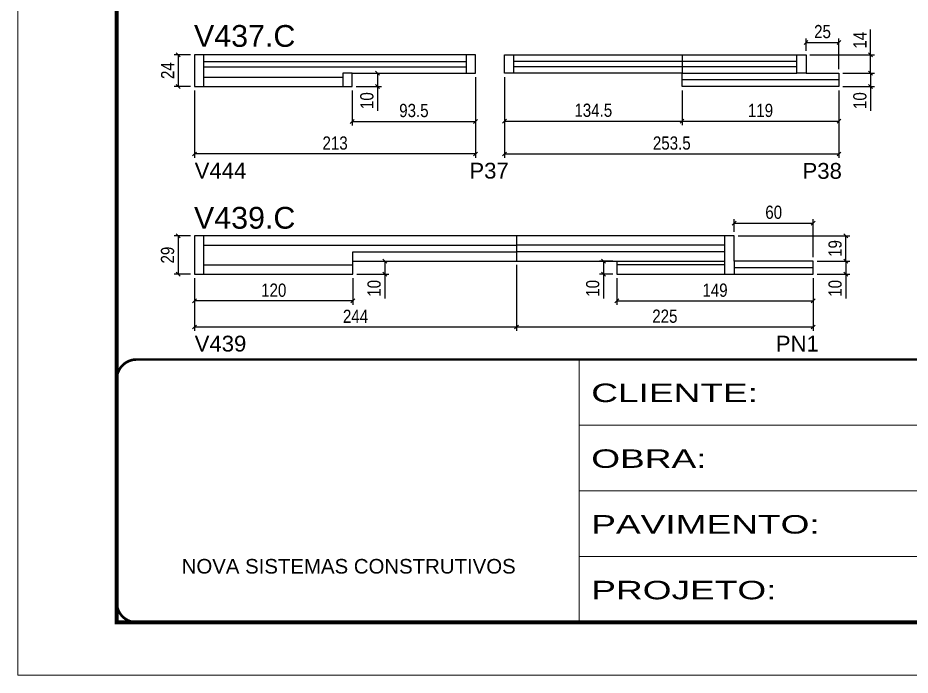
# Model space of a CAD drawing. Extents: x 1959 to 8212, y 239 to 4735.
# Drawn here: x 5142 to 5819, y 2537 to 3035 of the extents above; entities that cross this region are included whole.
import ezdxf

# ---------------------------------------------------------------- set-up
doc = ezdxf.new("R2010")
doc.units = 0
doc.linetypes.add('CONTINUO', pattern=[0])
doc.linetypes.add('DASHED', pattern=[0.75, 0.5, -0.25])
for name, color, linetype in [('5', 5, 'Continuous'), ('COTA', 241, 'Continuous'), ('NOMENCLATURA', 7, 'Continuous'), ('Painéis', 200, 'Continuous'), ('SARR_2.2x10', 60, 'Continuous'), ('SARR_2.2x7', 40, 'Continuous'), ('SARR_EDITAR', 141, 'Continuous')]:
    doc.layers.add(name, color=color, linetype=linetype)
doc.layers.add('Folhas', color=255, linetype='Continuous', lineweight=9)
doc.layers.add('SARRAFO DE PRESSAO', color=251, linetype='DASHED', lineweight=9)
doc.styles.add('ARIAL', font='arial.ttf')
doc.styles.add('COTA TECNICA', font='techl___.ttf', dxfattribs={"height": 10})
doc.styles.get("Standard").update_dxf_attribs({"font": 'arial.ttf'})
doc.styles.add('Tecnologia', font='')
doc.styles.get('Tecnologia').set_extended_font_data('Forgotten Futurist')
doc.dimstyles.new('PAINEL', dxfattribs={"dimtxt": 10, "dimasz": 3, "dimexe": 3, "dimexo": 3, "dimgap": 3, "dimtad": 1, "dimdec": 1, "dimzin": 12, "dimdsep": 46, "dimtxsty": 'COTA TECNICA', "dimblk1": 'OBLIQUE', "dimblk2": 'OBLIQUE', "dimsah": 1, "dimcen": 0.9, "dimclrd": 4, "dimclre": 4, "dimclrt": 240, "dimadec": 1, "dimazin": 3, "dimtfac": 1, "dimtdec": 1, "dimtmove": 0, "dimatfit": 3, "dimfxl": 1, "dimtolj": 1, "dimtzin": 12, "dimarcsym": 0})

# ---------------------------------------------------------------- blocks, each defined once
blk = doc.blocks.new('9999999999')
at = {"color": 30, "linetype": 'CONTINUO'}
for p, q in [((98564.56, 34230.21), (98564.56, 34429.45)), ((98564.56, 34379.64), (99583.98, 34379.64)), ((98564.56, 34329.83), (99487.98, 34329.83)), ((98564.56, 34280.02), (99487.98, 34280.02))]:
    blk.add_line(p, q, dxfattribs=at)
at = {"color": 30, "linetype": 'CONTINUO', "const_width": 2}
blk.add_lwpolyline([(99583.98, 34230.21), (99583.98, 34414.45, 0.414214), (99568.98, 34429.45), (98228.98, 34429.45, 0.414214), (98213.98, 34414.45), (98213.98, 34245.21, 0.414214), (98228.98, 34230.21), (99583.98, 34230.21)], format="xyb", dxfattribs=at)
at = {"layer": 'Folhas'}
blk.add_lwpolyline([(98138.98, 34190.21), (99623.98, 34190.21), (99623.98, 35240.21), (98138.98, 35240.21)], close=True, dxfattribs=at)
at = {"layer": 'Folhas', "color": 30, "const_width": 3}
blk.add_lwpolyline([(98213.98, 34230.21), (99583.98, 34230.21), (99583.98, 35200.21), (98213.98, 35200.21)], close=True, dxfattribs=at)
at = {"color": 7, "linetype": 'Continuous', "ltscale": 5, "style": 'ARIAL'}
blk.add_text('NOVA SISTEMAS CONSTRUTIVOS', height=11.0592, dxfattribs=at).set_placement((98263.19, 34267.21))
at = {"layer": 'Folhas', "color": 7, "style": 'Tecnologia', "width": 1.5}
for s, p in [('CLIENTE:', (98573.65, 34397.17)), ('OBRA:', (98573.65, 34347.31)), ('PAVIMENTO:', (98573.65, 34297.5)), ('PROJETO:', (98573.65, 34247.69))]:
    blk.add_text(s, height=14, dxfattribs=at).set_placement(p)
blk = doc.blocks.new('_Oblique')
at = {"color": 0, "linetype": 'ByBlock', "lineweight": -2}
blk.add_line((-0.5, -0.5), (0.5, 0.5), dxfattribs=at)
blk = doc.blocks.new('*D257')
at = {"layer": 'COTA', "color": 4, "lineweight": -2, "transparency": 16777216}
for p, q in [((5489.25, 2989.82), (5489.25, 2928.65)), ((5276.25, 2979.82), (5276.25, 2928.65)), ((5489.25, 2931.65), (5276.25, 2931.65))]:
    blk.add_line(p, q, dxfattribs=at)
at = {"layer": 'Defpoints', "color": 0, "transparency": 16777216}
for p in [(5489.25, 2992.82), (5276.25, 2982.82), (5276.25, 2931.65)]:
    blk.add_point(p, dxfattribs=at)
at = {"layer": 'COTA', "color": 4, "lineweight": -2, "transparency": 16777216, "xscale": 3, "yscale": 3, "zscale": 3, "rotation": 180}
blk.add_blockref('_Oblique', (5276.25, 2931.65), dxfattribs=at)
at = {"layer": 'COTA', "color": 4, "lineweight": -2, "transparency": 16777216, "xscale": 3, "yscale": 3, "zscale": 3}
blk.add_blockref('_Oblique', (5489.25, 2931.65), dxfattribs=at)
at = {"layer": 'COTA', "color": 240, "transparency": 16777216, "insert": (5382.75, 2939.87), "char_height": 10, "attachment_point": 5, "style": 'COTA TECNICA'}
blk.add_mtext('\\A1;213', dxfattribs=at)
blk = doc.blocks.new('*D255')
at = {"layer": 'COTA', "color": 4, "lineweight": -2, "transparency": 16777216}
for p, q in [((5511.25, 2989.82), (5511.25, 2928.65)), ((5764.75, 2979.82), (5764.75, 2928.65)), ((5511.25, 2931.65), (5764.75, 2931.65))]:
    blk.add_line(p, q, dxfattribs=at)
at = {"layer": 'Defpoints', "color": 0, "transparency": 16777216}
for p in [(5511.25, 2992.82), (5764.75, 2982.82), (5764.75, 2931.65)]:
    blk.add_point(p, dxfattribs=at)
at = {"layer": 'COTA', "color": 4, "lineweight": -2, "transparency": 16777216, "xscale": 3, "yscale": 3, "zscale": 3, "rotation": 180}
blk.add_blockref('_Oblique', (5511.25, 2931.65), dxfattribs=at)
at = {"layer": 'COTA', "color": 4, "lineweight": -2, "transparency": 16777216, "xscale": 3, "yscale": 3, "zscale": 3}
blk.add_blockref('_Oblique', (5764.75, 2931.65), dxfattribs=at)
at = {"layer": 'COTA', "color": 240, "transparency": 16777216, "insert": (5638, 2939.87), "char_height": 10, "attachment_point": 5, "style": 'COTA TECNICA'}
blk.add_mtext('\\A1;253.5', dxfattribs=at)
blk = doc.blocks.new('*D256')
at = {"layer": 'COTA', "color": 4, "lineweight": -2, "transparency": 16777216}
for p, q in [((5273.25, 3006.82), (5260.89, 3006.82)), ((5263.89, 3006.82), (5263.89, 2982.82)), ((5273.25, 2982.82), (5260.89, 2982.82))]:
    blk.add_line(p, q, dxfattribs=at)
at = {"layer": 'Defpoints', "color": 0, "transparency": 16777216}
for p in [(5276.25, 3006.82), (5263.89, 2982.82), (5276.25, 2982.82)]:
    blk.add_point(p, dxfattribs=at)
at = {"layer": 'COTA', "color": 4, "lineweight": -2, "transparency": 16777216, "xscale": 3, "yscale": 3, "zscale": 3}
for p, rotation in [((5263.89, 3006.82), 90), ((5263.89, 2982.82), 270)]:
    blk.add_blockref('_Oblique', p, dxfattribs=dict(at, rotation=rotation))
at = {"layer": 'COTA', "color": 240, "transparency": 16777216, "insert": (5255.81, 2994.82), "char_height": 10, "attachment_point": 5, "rotation": 90, "style": 'COTA TECNICA'}
blk.add_mtext('\\A1;24', dxfattribs=at)
blk = doc.blocks.new('*D248')
at = {"layer": 'COTA', "color": 4, "lineweight": -2, "transparency": 16777216}
for p, q in [((5511.25, 2989.82), (5511.25, 2953.52)), ((5645.75, 2979.82), (5645.75, 2953.52)), ((5511.25, 2956.52), (5645.75, 2956.52))]:
    blk.add_line(p, q, dxfattribs=at)
at = {"layer": 'Defpoints', "color": 0, "transparency": 16777216}
for p in [(5511.25, 2992.82), (5645.75, 2982.82), (5645.75, 2956.52)]:
    blk.add_point(p, dxfattribs=at)
at = {"layer": 'COTA', "color": 4, "lineweight": -2, "transparency": 16777216, "xscale": 3, "yscale": 3, "zscale": 3, "rotation": 180}
blk.add_blockref('_Oblique', (5511.25, 2956.52), dxfattribs=at)
at = {"layer": 'COTA', "color": 4, "lineweight": -2, "transparency": 16777216, "xscale": 3, "yscale": 3, "zscale": 3}
blk.add_blockref('_Oblique', (5645.75, 2956.52), dxfattribs=at)
at = {"layer": 'COTA', "color": 240, "transparency": 16777216, "insert": (5578.5, 2964.74), "char_height": 10, "attachment_point": 5, "style": 'COTA TECNICA'}
blk.add_mtext('\\A1;134.5', dxfattribs=at)
blk = doc.blocks.new('*D249')
at = {"layer": 'COTA', "color": 4, "lineweight": -2, "transparency": 16777216}
for p, q in [((5645.75, 2979.82), (5645.75, 2953.52)), ((5764.75, 2979.82), (5764.75, 2953.52)), ((5645.75, 2956.52), (5764.75, 2956.52))]:
    blk.add_line(p, q, dxfattribs=at)
at = {"layer": 'Defpoints', "color": 0, "transparency": 16777216}
for p in [(5645.75, 2982.82), (5764.75, 2982.82), (5764.75, 2956.52)]:
    blk.add_point(p, dxfattribs=at)
at = {"layer": 'COTA', "color": 4, "lineweight": -2, "transparency": 16777216, "xscale": 3, "yscale": 3, "zscale": 3, "rotation": 180}
blk.add_blockref('_Oblique', (5645.75, 2956.52), dxfattribs=at)
at = {"layer": 'COTA', "color": 4, "lineweight": -2, "transparency": 16777216, "xscale": 3, "yscale": 3, "zscale": 3}
blk.add_blockref('_Oblique', (5764.75, 2956.52), dxfattribs=at)
at = {"layer": 'COTA', "color": 240, "transparency": 16777216, "insert": (5705.25, 2964.61), "char_height": 10, "attachment_point": 5, "style": 'COTA TECNICA'}
blk.add_mtext('\\A1;119', dxfattribs=at)
blk = doc.blocks.new('*D250')
at = {"layer": 'COTA', "color": 4, "lineweight": -2, "transparency": 16777216}
for p, q in [((5767.75, 2992.82), (5791.72, 2992.82)), ((5788.72, 2992.82), (5788.72, 2982.82)), ((5767.75, 2982.82), (5791.72, 2982.82)), ((5788.72, 2982.82), (5788.72, 2964.39))]:
    blk.add_line(p, q, dxfattribs=at)
at = {"layer": 'Defpoints', "color": 0, "transparency": 16777216}
for p in [(5764.75, 2992.82), (5764.75, 2982.82), (5788.72, 2982.82)]:
    blk.add_point(p, dxfattribs=at)
at = {"layer": 'COTA', "color": 4, "lineweight": -2, "transparency": 16777216, "xscale": 3, "yscale": 3, "zscale": 3}
for p, rotation in [((5788.72, 2992.82), 90), ((5788.72, 2982.82), 270)]:
    blk.add_blockref('_Oblique', p, dxfattribs=dict(at, rotation=rotation))
at = {"layer": 'COTA', "color": 240, "transparency": 16777216, "insert": (5780.62, 2972.1), "char_height": 10, "attachment_point": 5, "rotation": 90, "style": 'COTA TECNICA'}
blk.add_mtext('\\A1;10', dxfattribs=at)
blk = doc.blocks.new('*D251')
at = {"layer": 'COTA', "color": 4, "lineweight": -2, "transparency": 16777216}
for p, q in [((5489.25, 2989.82), (5489.25, 2953.3)), ((5395.75, 2979.82), (5395.75, 2953.3)), ((5395.75, 2956.3), (5489.25, 2956.3))]:
    blk.add_line(p, q, dxfattribs=at)
at = {"layer": 'Defpoints', "color": 0, "transparency": 16777216}
for p in [(5489.25, 2992.82), (5395.75, 2982.82), (5489.25, 2956.3)]:
    blk.add_point(p, dxfattribs=at)
at = {"layer": 'COTA', "color": 4, "lineweight": -2, "transparency": 16777216, "xscale": 3, "yscale": 3, "zscale": 3, "rotation": 180}
blk.add_blockref('_Oblique', (5395.75, 2956.3), dxfattribs=at)
at = {"layer": 'COTA', "color": 4, "lineweight": -2, "transparency": 16777216, "xscale": 3, "yscale": 3, "zscale": 3}
blk.add_blockref('_Oblique', (5489.25, 2956.3), dxfattribs=at)
at = {"layer": 'COTA', "color": 240, "transparency": 16777216, "insert": (5442.5, 2964.55), "char_height": 10, "attachment_point": 5, "style": 'COTA TECNICA'}
blk.add_mtext('\\A1;93.5', dxfattribs=at)
blk = doc.blocks.new('*D252')
at = {"layer": 'COTA', "color": 4, "lineweight": -2, "transparency": 16777216}
for p, q in [((5398.75, 2992.82), (5417.98, 2992.82)), ((5414.98, 2992.82), (5414.98, 2982.82)), ((5398.75, 2982.82), (5417.98, 2982.82)), ((5414.98, 2982.82), (5414.98, 2964.39))]:
    blk.add_line(p, q, dxfattribs=at)
at = {"layer": 'Defpoints', "color": 0, "transparency": 16777216}
for p in [(5395.75, 2992.82), (5395.75, 2982.82), (5414.98, 2982.82)]:
    blk.add_point(p, dxfattribs=at)
at = {"layer": 'COTA', "color": 4, "lineweight": -2, "transparency": 16777216, "xscale": 3, "yscale": 3, "zscale": 3}
for p, rotation in [((5414.98, 2992.82), 90), ((5414.98, 2982.82), 270)]:
    blk.add_blockref('_Oblique', p, dxfattribs=dict(at, rotation=rotation))
at = {"layer": 'COTA', "color": 240, "transparency": 16777216, "insert": (5406.88, 2972.1), "char_height": 10, "attachment_point": 5, "rotation": 90, "style": 'COTA TECNICA'}
blk.add_mtext('\\A1;10', dxfattribs=at)
blk = doc.blocks.new('*D253')
at = {"layer": 'COTA', "color": 4, "lineweight": -2, "transparency": 16777216}
for p, q in [((5788.72, 3006.82), (5788.72, 3025.93)), ((5742.75, 3006.82), (5791.72, 3006.82)), ((5788.72, 2992.82), (5788.72, 3006.82)), ((5767.75, 2992.82), (5791.72, 2992.82))]:
    blk.add_line(p, q, dxfattribs=at)
at = {"layer": 'Defpoints', "color": 0, "transparency": 16777216}
for p in [(5739.75, 3006.82), (5788.72, 3006.82), (5764.75, 2992.82)]:
    blk.add_point(p, dxfattribs=at)
at = {"layer": 'COTA', "color": 4, "lineweight": -2, "transparency": 16777216, "xscale": 3, "yscale": 3, "zscale": 3}
for p, rotation in [((5788.72, 3006.82), 90), ((5788.72, 2992.82), 270)]:
    blk.add_blockref('_Oblique', p, dxfattribs=dict(at, rotation=rotation))
at = {"layer": 'COTA', "color": 240, "transparency": 16777216, "insert": (5780.65, 3017.87), "char_height": 10, "attachment_point": 5, "rotation": 90, "style": 'COTA TECNICA'}
blk.add_mtext('\\A1;14', dxfattribs=at)
blk = doc.blocks.new('*D254')
at = {"layer": 'COTA', "color": 4, "lineweight": -2, "transparency": 16777216}
for p, q in [((5739.75, 3009.82), (5739.75, 3019.25)), ((5764.75, 2995.82), (5764.75, 3019.25)), ((5739.75, 3016.25), (5764.75, 3016.25))]:
    blk.add_line(p, q, dxfattribs=at)
at = {"layer": 'Defpoints', "color": 0, "transparency": 16777216}
for p in [(5764.75, 3016.25), (5739.75, 3006.82), (5764.75, 2992.82)]:
    blk.add_point(p, dxfattribs=at)
at = {"layer": 'COTA', "color": 4, "lineweight": -2, "transparency": 16777216, "xscale": 3, "yscale": 3, "zscale": 3, "rotation": 180}
blk.add_blockref('_Oblique', (5739.75, 3016.25), dxfattribs=at)
at = {"layer": 'COTA', "color": 4, "lineweight": -2, "transparency": 16777216, "xscale": 3, "yscale": 3, "zscale": 3}
blk.add_blockref('_Oblique', (5764.75, 3016.25), dxfattribs=at)
at = {"layer": 'COTA', "color": 240, "transparency": 16777216, "insert": (5752.25, 3024.36), "char_height": 10, "attachment_point": 5, "style": 'COTA TECNICA'}
blk.add_mtext('\\A1;25', dxfattribs=at)
blk = doc.blocks.new('*D258')
at = {"layer": 'COTA', "color": 4, "lineweight": -2, "transparency": 16777216}
for p, q in [((5520.25, 2847.52), (5520.25, 2797.53)), ((5276.25, 2837.52), (5276.25, 2797.53)), ((5276.25, 2800.53), (5520.25, 2800.53))]:
    blk.add_line(p, q, dxfattribs=at)
at = {"layer": 'Defpoints', "color": 0, "transparency": 16777216}
for p in [(5520.25, 2850.52), (5276.25, 2840.52), (5520.25, 2800.53)]:
    blk.add_point(p, dxfattribs=at)
at = {"layer": 'COTA', "color": 4, "lineweight": -2, "transparency": 16777216, "xscale": 3, "yscale": 3, "zscale": 3, "rotation": 180}
blk.add_blockref('_Oblique', (5276.25, 2800.53), dxfattribs=at)
at = {"layer": 'COTA', "color": 4, "lineweight": -2, "transparency": 16777216, "xscale": 3, "yscale": 3, "zscale": 3}
blk.add_blockref('_Oblique', (5520.25, 2800.53), dxfattribs=at)
at = {"layer": 'COTA', "color": 240, "transparency": 16777216, "insert": (5398.25, 2808.6), "char_height": 10, "attachment_point": 5, "style": 'COTA TECNICA'}
blk.add_mtext('\\A1;244', dxfattribs=at)
blk = doc.blocks.new('*D259')
at = {"layer": 'COTA', "color": 4, "lineweight": -2, "transparency": 16777216}
for p, q in [((5520.25, 2847.52), (5520.25, 2797.53)), ((5745.25, 2837.52), (5745.25, 2797.53)), ((5520.25, 2800.53), (5745.25, 2800.53))]:
    blk.add_line(p, q, dxfattribs=at)
at = {"layer": 'Defpoints', "color": 0, "transparency": 16777216}
for p in [(5520.25, 2850.52), (5745.25, 2840.52), (5745.25, 2800.53)]:
    blk.add_point(p, dxfattribs=at)
at = {"layer": 'COTA', "color": 4, "lineweight": -2, "transparency": 16777216, "xscale": 3, "yscale": 3, "zscale": 3, "rotation": 180}
blk.add_blockref('_Oblique', (5520.25, 2800.53), dxfattribs=at)
at = {"layer": 'COTA', "color": 4, "lineweight": -2, "transparency": 16777216, "xscale": 3, "yscale": 3, "zscale": 3}
blk.add_blockref('_Oblique', (5745.25, 2800.53), dxfattribs=at)
at = {"layer": 'COTA', "color": 240, "transparency": 16777216, "insert": (5632.75, 2808.64), "char_height": 10, "attachment_point": 5, "style": 'COTA TECNICA'}
blk.add_mtext('\\A1;225', dxfattribs=at)
blk = doc.blocks.new('*D260')
at = {"layer": 'COTA', "color": 4, "lineweight": -2, "transparency": 16777216}
for p, q in [((5273.25, 2869.52), (5260.89, 2869.52)), ((5263.89, 2869.52), (5263.89, 2840.52)), ((5273.25, 2840.52), (5260.89, 2840.52))]:
    blk.add_line(p, q, dxfattribs=at)
at = {"layer": 'Defpoints', "color": 0, "transparency": 16777216}
for p in [(5276.25, 2869.52), (5263.89, 2840.52), (5276.25, 2840.52)]:
    blk.add_point(p, dxfattribs=at)
at = {"layer": 'COTA', "color": 4, "lineweight": -2, "transparency": 16777216, "xscale": 3, "yscale": 3, "zscale": 3}
for p, rotation in [((5263.89, 2869.52), 90), ((5263.89, 2840.52), 270)]:
    blk.add_blockref('_Oblique', p, dxfattribs=dict(at, rotation=rotation))
at = {"layer": 'COTA', "color": 240, "transparency": 16777216, "insert": (5255.8, 2855.02), "char_height": 10, "attachment_point": 5, "rotation": 90, "style": 'COTA TECNICA'}
blk.add_mtext('\\A1;29', dxfattribs=at)
blk = doc.blocks.new('*D261')
at = {"layer": 'COTA', "color": 4, "lineweight": -2, "transparency": 16777216}
for p, q in [((5276.25, 2837.52), (5276.25, 2817.26)), ((5396.25, 2837.52), (5396.25, 2817.26)), ((5396.25, 2820.26), (5276.25, 2820.26))]:
    blk.add_line(p, q, dxfattribs=at)
at = {"layer": 'Defpoints', "color": 0, "transparency": 16777216}
for p in [(5276.25, 2840.52), (5396.25, 2840.52), (5276.25, 2820.26)]:
    blk.add_point(p, dxfattribs=at)
at = {"layer": 'COTA', "color": 4, "lineweight": -2, "transparency": 16777216, "xscale": 3, "yscale": 3, "zscale": 3, "rotation": 180}
blk.add_blockref('_Oblique', (5276.25, 2820.26), dxfattribs=at)
at = {"layer": 'COTA', "color": 4, "lineweight": -2, "transparency": 16777216, "xscale": 3, "yscale": 3, "zscale": 3}
blk.add_blockref('_Oblique', (5396.25, 2820.26), dxfattribs=at)
at = {"layer": 'COTA', "color": 240, "transparency": 16777216, "insert": (5336.25, 2828.36), "char_height": 10, "attachment_point": 5, "style": 'COTA TECNICA'}
blk.add_mtext('\\A1;120', dxfattribs=at)
blk = doc.blocks.new('*D262')
at = {"layer": 'COTA', "color": 4, "lineweight": -2, "transparency": 16777216}
for p, q in [((5596.25, 2837.52), (5596.25, 2817.26)), ((5745.25, 2837.52), (5745.25, 2817.26)), ((5596.25, 2820.26), (5745.25, 2820.26))]:
    blk.add_line(p, q, dxfattribs=at)
at = {"layer": 'Defpoints', "color": 0, "transparency": 16777216}
for p in [(5596.25, 2840.52), (5745.25, 2840.52), (5745.25, 2820.26)]:
    blk.add_point(p, dxfattribs=at)
at = {"layer": 'COTA', "color": 4, "lineweight": -2, "transparency": 16777216, "xscale": 3, "yscale": 3, "zscale": 3, "rotation": 180}
blk.add_blockref('_Oblique', (5596.25, 2820.26), dxfattribs=at)
at = {"layer": 'COTA', "color": 4, "lineweight": -2, "transparency": 16777216, "xscale": 3, "yscale": 3, "zscale": 3}
blk.add_blockref('_Oblique', (5745.25, 2820.26), dxfattribs=at)
at = {"layer": 'COTA', "color": 240, "transparency": 16777216, "insert": (5670.75, 2828.36), "char_height": 10, "attachment_point": 5, "style": 'COTA TECNICA'}
blk.add_mtext('\\A1;149', dxfattribs=at)
blk = doc.blocks.new('*D263')
at = {"layer": 'COTA', "color": 4, "lineweight": -2, "transparency": 16777216}
for p, q in [((5399.25, 2850.52), (5423.46, 2850.52)), ((5420.46, 2850.52), (5420.46, 2840.52)), ((5399.25, 2840.52), (5423.46, 2840.52)), ((5420.46, 2840.52), (5420.46, 2822.09))]:
    blk.add_line(p, q, dxfattribs=at)
at = {"layer": 'Defpoints', "color": 0, "transparency": 16777216}
for p in [(5396.25, 2850.52), (5396.25, 2840.52), (5420.46, 2840.52)]:
    blk.add_point(p, dxfattribs=at)
at = {"layer": 'COTA', "color": 4, "lineweight": -2, "transparency": 16777216, "xscale": 3, "yscale": 3, "zscale": 3}
for p, rotation in [((5420.46, 2850.52), 90), ((5420.46, 2840.52), 270)]:
    blk.add_blockref('_Oblique', p, dxfattribs=dict(at, rotation=rotation))
at = {"layer": 'COTA', "color": 240, "transparency": 16777216, "insert": (5412.36, 2829.8), "char_height": 10, "attachment_point": 5, "rotation": 90, "style": 'COTA TECNICA'}
blk.add_mtext('\\A1;10', dxfattribs=at)
blk = doc.blocks.new('*D264')
at = {"layer": 'COTA', "color": 4, "lineweight": -2, "transparency": 16777216}
for p, q in [((5593.25, 2850.52), (5583.2, 2850.52)), ((5586.2, 2850.52), (5586.2, 2840.52)), ((5593.25, 2840.52), (5583.2, 2840.52)), ((5586.2, 2840.52), (5586.2, 2822.09))]:
    blk.add_line(p, q, dxfattribs=at)
at = {"layer": 'Defpoints', "color": 0, "transparency": 16777216}
for p in [(5596.25, 2850.52), (5586.2, 2840.52), (5596.25, 2840.52)]:
    blk.add_point(p, dxfattribs=at)
at = {"layer": 'COTA', "color": 4, "lineweight": -2, "transparency": 16777216, "xscale": 3, "yscale": 3, "zscale": 3}
for p, rotation in [((5586.2, 2850.52), 90), ((5586.2, 2840.52), 270)]:
    blk.add_blockref('_Oblique', p, dxfattribs=dict(at, rotation=rotation))
at = {"layer": 'COTA', "color": 240, "transparency": 16777216, "insert": (5578.1, 2829.8), "char_height": 10, "attachment_point": 5, "rotation": 90, "style": 'COTA TECNICA'}
blk.add_mtext('\\A1;10', dxfattribs=at)
blk = doc.blocks.new('*D265')
at = {"layer": 'COTA', "color": 4, "lineweight": -2, "transparency": 16777216}
for p, q in [((5685.25, 2872.52), (5685.25, 2882.32)), ((5745.25, 2853.52), (5745.25, 2882.32)), ((5685.25, 2879.32), (5745.25, 2879.32))]:
    blk.add_line(p, q, dxfattribs=at)
at = {"layer": 'Defpoints', "color": 0, "transparency": 16777216}
for p in [(5745.25, 2879.32), (5685.25, 2869.52), (5745.25, 2850.52)]:
    blk.add_point(p, dxfattribs=at)
at = {"layer": 'COTA', "color": 4, "lineweight": -2, "transparency": 16777216, "xscale": 3, "yscale": 3, "zscale": 3, "rotation": 180}
blk.add_blockref('_Oblique', (5685.25, 2879.32), dxfattribs=at)
at = {"layer": 'COTA', "color": 4, "lineweight": -2, "transparency": 16777216, "xscale": 3, "yscale": 3, "zscale": 3}
blk.add_blockref('_Oblique', (5745.25, 2879.32), dxfattribs=at)
at = {"layer": 'COTA', "color": 240, "transparency": 16777216, "insert": (5715.25, 2887.42), "char_height": 10, "attachment_point": 5, "style": 'COTA TECNICA'}
blk.add_mtext('\\A1;60', dxfattribs=at)
blk = doc.blocks.new('*D266')
at = {"layer": 'COTA', "color": 4, "lineweight": -2, "transparency": 16777216}
for p, q in [((5748.25, 2850.52), (5772.92, 2850.52)), ((5769.92, 2850.52), (5769.92, 2840.52)), ((5748.25, 2840.52), (5772.92, 2840.52)), ((5769.92, 2840.52), (5769.92, 2822.09))]:
    blk.add_line(p, q, dxfattribs=at)
at = {"layer": 'Defpoints', "color": 0, "transparency": 16777216}
for p in [(5745.25, 2850.52), (5745.25, 2840.52), (5769.92, 2840.52)]:
    blk.add_point(p, dxfattribs=at)
at = {"layer": 'COTA', "color": 4, "lineweight": -2, "transparency": 16777216, "xscale": 3, "yscale": 3, "zscale": 3}
for p, rotation in [((5769.92, 2850.52), 90), ((5769.92, 2840.52), 270)]:
    blk.add_blockref('_Oblique', p, dxfattribs=dict(at, rotation=rotation))
at = {"layer": 'COTA', "color": 240, "transparency": 16777216, "insert": (5761.82, 2829.8), "char_height": 10, "attachment_point": 5, "rotation": 90, "style": 'COTA TECNICA'}
blk.add_mtext('\\A1;10', dxfattribs=at)
blk = doc.blocks.new('*D267')
at = {"layer": 'COTA', "color": 4, "lineweight": -2, "transparency": 16777216}
for p, q in [((5688.25, 2869.52), (5772.92, 2869.52)), ((5769.92, 2850.52), (5769.92, 2869.52)), ((5748.25, 2850.52), (5772.92, 2850.52))]:
    blk.add_line(p, q, dxfattribs=at)
at = {"layer": 'Defpoints', "color": 0, "transparency": 16777216}
for p in [(5685.25, 2869.52), (5769.92, 2869.52), (5745.25, 2850.52)]:
    blk.add_point(p, dxfattribs=at)
at = {"layer": 'COTA', "color": 4, "lineweight": -2, "transparency": 16777216, "xscale": 3, "yscale": 3, "zscale": 3}
for p, rotation in [((5769.92, 2869.52), 90), ((5769.92, 2850.52), 270)]:
    blk.add_blockref('_Oblique', p, dxfattribs=dict(at, rotation=rotation))
at = {"layer": 'COTA', "color": 240, "transparency": 16777216, "insert": (5761.83, 2860.02), "char_height": 10, "attachment_point": 5, "rotation": 90, "style": 'COTA TECNICA'}
blk.add_mtext('\\A1;19', dxfattribs=at)

msp = doc.modelspace()

# ---------------------------------------------------------------- linework, layer by layer
at = {"layer": 'COTA'}
for p, q in [((5395.75, 2992.82), (5388.75, 2992.82)), ((5645.75, 2992.82), (5732.75, 2992.82)), ((5739.75, 2992.82), (5732.75, 2992.82)), ((5396.25, 2850.52), (5396.25, 2857.52)), ((5596.25, 2850.52), (5678.25, 2850.52)), ((5685.25, 2850.52), (5685.25, 2840.52))]:
    msp.add_line(p, q, dxfattribs=at)
at = {"layer": 'Painéis', "linetype": 'ByBlock'}
for p, q in [((5645.75, 3006.82), (5645.75, 2992.82)), ((5276.25, 2869.52), (5276.25, 2840.52)), ((5685.25, 2869.52), (5276.25, 2869.52)), ((5520.25, 2869.52), (5520.25, 2850.52)), ((5685.25, 2850.52), (5685.25, 2869.52)), ((5396.25, 2840.52), (5396.25, 2850.52)), ((5396.25, 2850.52), (5596.25, 2850.52)), ((5596.25, 2850.52), (5596.25, 2840.52)), ((5745.25, 2850.52), (5685.25, 2850.52)), ((5745.25, 2840.52), (5745.25, 2850.52)), ((5276.25, 2840.52), (5396.25, 2840.52)), ((5596.25, 2840.52), (5745.25, 2840.52))]:
    msp.add_line(p, q, dxfattribs=at)
for points in [[(5276.25, 2982.82), (5395.75, 2982.82), (5395.75, 2992.82), (5489.25, 2992.82), (5489.25, 3006.82), (5276.25, 3006.82), (5276.25, 2982.82)], [(5511.25, 3006.82), (5739.75, 3006.82), (5739.75, 2992.82), (5764.75, 2992.82), (5764.75, 2982.82), (5645.75, 2982.82), (5645.75, 2992.82), (5511.25, 2992.82), (5511.25, 3006.82)]]:
    msp.add_lwpolyline(points, dxfattribs=at)
at = {"layer": 'SARR_2.2x10'}
for p, q in [((5764.75, 2987.82), (5645.75, 2987.82)), ((5685.25, 2845.52), (5745.25, 2845.52))]:
    msp.add_line(p, q, dxfattribs=at)
at = {"layer": 'SARR_2.2x7', "linetype": 'Continuous'}
for p, q in [((5283.25, 2982.82), (5283.25, 3006.82)), ((5482.25, 2992.82), (5482.25, 3006.82)), ((5518.25, 2992.82), (5518.25, 3006.82)), ((5732.75, 2992.82), (5732.75, 3006.82)), ((5283.25, 2989.82), (5388.75, 2989.82)), ((5388.75, 2992.82), (5388.75, 2982.82)), ((5283.25, 2840.52), (5283.25, 2869.52)), ((5678.25, 2840.52), (5678.25, 2869.52)), ((5283.25, 2862.52), (5520.25, 2862.52)), ((5678.25, 2862.52), (5520.25, 2862.52)), ((5396.25, 2857.52), (5520.25, 2857.52)), ((5678.25, 2857.52), (5520.25, 2857.52)), ((5283.25, 2847.52), (5396.25, 2847.52)), ((5678.25, 2847.52), (5596.25, 2847.52))]:
    msp.add_line(p, q, dxfattribs=at)
at = {"layer": 'SARR_EDITAR', "linetype": 'Continuous'}
for p, q in [((5283.25, 3001.82), (5482.25, 3001.82)), ((5283.25, 2997.82), (5482.25, 2997.82)), ((5732.75, 3001.82), (5518.25, 3001.82)), ((5732.75, 2997.82), (5518.25, 2997.82))]:
    msp.add_line(p, q, dxfattribs=at)

# ---------------------------------------------------------------- block references
at = {"layer": 'SARRAFO DE PRESSAO', "color": 6, "linetype": 'ByBlock'}
msp.add_blockref('9999999999', (-92996.71, -31653.56), dxfattribs=at)

# ---------------------------------------------------------------- texts
at = {"layer": '5', "linetype": 'Continuous'}
for s, p in [('V444', (5276.33, 2913.04)), ('P37', (5484.56, 2913)), ('P38', (5737.11, 2912.83)), ('V439', (5276.33, 2781.92)), ('PN1', (5716.86, 2781.92))]:
    msp.add_text(s, height=12, rotation=359.99996, dxfattribs=at).set_placement(p)
at = {"layer": 'NOMENCLATURA', "linetype": 'Continuous'}
for s, p in [('V437.C', (5275.78, 3012.87)), ('V439.C', (5275.78, 2875.03))]:
    msp.add_text(s, height=16.5, dxfattribs=at).set_placement(p)

# ---------------------------------------------------------------- dimensions: what is measured, and where the dimension line sits
at = {"layer": 'COTA'}
for base, p1, p2, picture, middle in [((5764.75, 3016.25), (5739.75, 3006.82), (5764.75, 2992.82), '*D254', (5752.25, 3024.36)), ((5276.25, 2931.65), (5489.25, 2992.82), (5276.25, 2982.82), '*D257', (5382.75, 2939.87)), ((5489.25, 2956.3), (5395.75, 2982.82), (5489.25, 2992.82), '*D251', (5442.5, 2964.55)), ((5764.75, 2931.65), (5511.25, 2992.82), (5764.75, 2982.82), '*D255', (5638, 2939.87)), ((5645.75, 2956.52), (5511.25, 2992.82), (5645.75, 2982.82), '*D248', (5578.5, 2964.74)), ((5745.25, 2879.32), (5685.25, 2869.52), (5745.25, 2850.52), '*D265', (5715.25, 2887.42)), ((5520.25, 2800.53), (5276.25, 2840.52), (5520.25, 2850.52), '*D258', (5398.25, 2808.6)), ((5276.25, 2820.26), (5396.25, 2840.52), (5276.25, 2840.52), '*D261', (5336.25, 2828.36)), ((5745.25, 2820.26), (5596.25, 2840.52), (5745.25, 2840.52), '*D262', (5670.75, 2828.36))]:
    dim = msp.add_linear_dim(base=base, p1=p1, p2=p2, dimstyle='PAINEL', dxfattribs=at)
    dim.commit()
    dim.dimension.update_dxf_attribs({"geometry": picture, "text_midpoint": middle})
for base, p1, p2, angle, picture, middle in [((5788.72, 3006.82), (5764.75, 2992.82), (5739.75, 3006.82), 270, '*D253', (5780.65, 3017.87)), ((5263.89, 2982.82), (5276.25, 3006.82), (5276.25, 2982.82), 270, '*D256', (5255.81, 2994.82)), ((5414.98, 2982.82), (5395.75, 2992.82), (5395.75, 2982.82), 270, '*D252', (5406.88, 2972.1)), ((5788.72, 2982.82), (5764.75, 2992.82), (5764.75, 2982.82), 270, '*D250', (5780.62, 2972.1)), ((5263.89, 2840.52), (5276.25, 2869.52), (5276.25, 2840.52), 270, '*D260', (5255.8, 2855.02)), ((5769.92, 2869.52), (5745.25, 2850.52), (5685.25, 2869.52), 90, '*D267', (5761.83, 2860.02)), ((5420.46, 2840.52), (5396.25, 2850.52), (5396.25, 2840.52), 90, '*D263', (5412.36, 2829.8)), ((5586.2, 2840.52), (5596.25, 2850.52), (5596.25, 2840.52), 90, '*D264', (5578.1, 2829.8)), ((5769.92, 2840.52), (5745.25, 2850.52), (5745.25, 2840.52), 90, '*D266', (5761.82, 2829.8))]:
    dim = msp.add_linear_dim(base=base, p1=p1, p2=p2, angle=angle, dimstyle='PAINEL', dxfattribs=at)
    dim.commit()
    dim.dimension.update_dxf_attribs({"geometry": picture, "text_midpoint": middle})
for base, p1, p2, picture, middle in [((5764.75, 2956.52), (5645.75, 2982.82), (5764.75, 2982.82), '*D249', (5705.25, 2964.61)), ((5745.25, 2800.53), (5520.25, 2850.52), (5745.25, 2840.52), '*D259', (5632.75, 2808.64))]:
    dim = msp.add_linear_dim(base=base, p1=p1, p2=p2, dimstyle='PAINEL', override={"dimtmove": 1}, dxfattribs=at)
    dim.commit()
    dim.dimension.update_dxf_attribs({"geometry": picture, "text_midpoint": middle})

doc.saveas('drawing.dxf')
